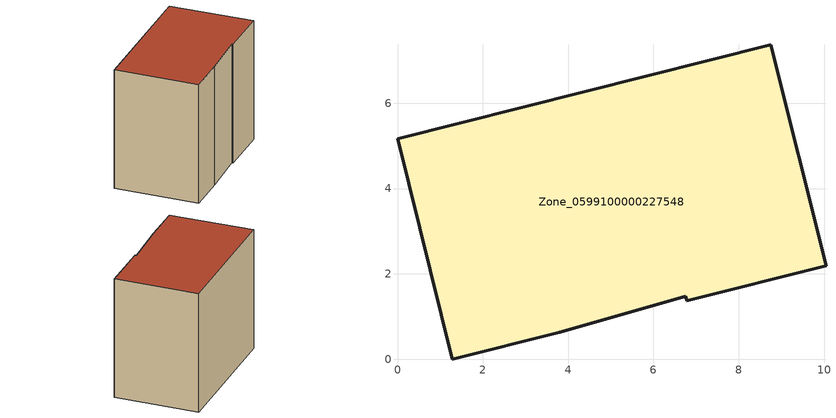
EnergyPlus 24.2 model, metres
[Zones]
Zone_0599100000227548
 floor ground (C_G): 6.78,1.38 6.76,1.48 3.8,0.63 1.29,0 0,5.17 8.76,7.37 10.05,2.19 z0
 wall outside (C_F): 6.78,1.38 10.05,2.19 8.76,7.37 0,5.17 1.29,0 3.8,0.63 6.76,1.48 6.78,1.38 z0:7.8
 roof outside (C_R): 6.76,1.48 6.78,1.38 10.05,2.19 8.76,7.37 0,5.17 1.29,0 3.8,0.63 z7.8
[BUILDING]
Pand.0599100000227548: North Axis=0; Terrain=City; Loads Convergence Tolerance Value=0.04; Temperature Convergence Tolerance Value=0.4; Solar Distribution=FullExterior; Maximum Number of Warmup Days=25; Minimum Number of Warmup Days=1
[Site:Location]
Rotterdam.The.Hague.AP_ZH_NLD Design_Conditions: Latitude=51.96; Longitude=4.45; Time Zone=1; Elevation=-4.5
[SITE:GROUNDTEMPERATURE:BUILDINGSURFACE]
18, 18, 18, 18, 18, 18, 18, 18, 18, 18, 18, 18
[MATERIAL] Thermal Absorptance=0.9; Solar Absorptance=0.7; Visible Absorptance=0.7
Name | Roughness | Thickness | Conductivity | Density | Specific Heat
G.TC.1975-1991 | MediumSmooth | 0.15 | 0.288461 | 540 | 1210
F.TC.1975-1991 | Rough | 0.3 | 0.230769 | 1920 | 840
R.TC.1975-1991 | MediumRough | 0.2 | 0.153846 | 1500 | 1000
[CONSTRUCTION]
C_G: G.TC.1975-1991
C_F: F.TC.1975-1991
C_R: R.TC.1975-1991
[ZONE]
Zone_0599100000227548: Type=1; Multiplier=1; Ceiling Height=Autocalculate; Volume=Autocalculate; Floor Area=autocalculate; Part of Total Floor Area=Yes
[ZONEINFILTRATION:DESIGNFLOWRATE]
Infil_Zone_0599100000227548: Zone or ZoneList or Space or SpaceList=Zone_0599100000227548; Schedule=AlwaysOn; Design Flow Rate Calculation Method=Flow/Area; Flow Rate per Floor Area=0.003; Constant Term Coefficient=1; Temperature Term Coefficient=0; Velocity Term Coefficient=0; Velocity Squared Term Coefficient=0
[HVACTEMPLATE:ZONE:IDEALLOADSAIRSYSTEM]
Zone_0599100000227548: Maximum Heating Supply Air Temperature=50; Minimum Cooling Supply Air Temperature=13; Maximum Heating Supply Air Humidity Ratio=0.0156; Minimum Cooling Supply Air Humidity Ratio=0.0077; Heating Limit=NoLimit; Cooling Limit=NoLimit; Dehumidification Control Type=ConstantSensibleHeatRatio; Cooling Sensible Heat Ratio=0.7; Dehumidification Setpoint=60; Humidification Control Type=None; Humidification Setpoint=30; Outdoor Air Method=None; Outdoor Air Flow Rate per Person=0.00944; Outdoor Air Flow Rate per Zone Floor Area=0; Outdoor Air Flow Rate per Zone=0; Demand Controlled Ventilation Type=None; Outdoor Air Economizer Type=NoEconomizer; Heat Recovery Type=None; Sensible Heat Recovery Effectiveness=0.7; Latent Heat Recovery Effectiveness=0.65
[ZONECONTROL:THERMOSTAT]
ThermostatControl_Zone_0599100000227548: Zone or ZoneList=Zone_0599100000227548; Control Type Schedule=DualSetpointControlType; Control 1=Thermostat_Zone_0599100000227548; Temperature Difference Between Cutout And Setpoint=0
[THERMOSTATSETPOINT:DUALSETPOINT]
Thermostat_Zone_0599100000227548: Heating Setpoint Temperature Schedule=HeatingSetpoint_Zone_0599100000227548; Cooling Setpoint Temperature Schedule=CoolingSetpoint_Zone_0599100000227548
[SCHEDULE:COMPACT]
HeatingSetpoint_Zone_0599100000227548: Through: 12/31, For: AllDays, Until: 24:00, 21
CoolingSetpoint_Zone_0599100000227548: Through: 12/31, For: AllDays, Until: 24:00, 24
DualSetpointControlType: Through: 12/31, For: AllDays, Until: 24:00, 4
AlwaysOn: Through: 12/31, For: AllDays, Until: 24:00, 1
